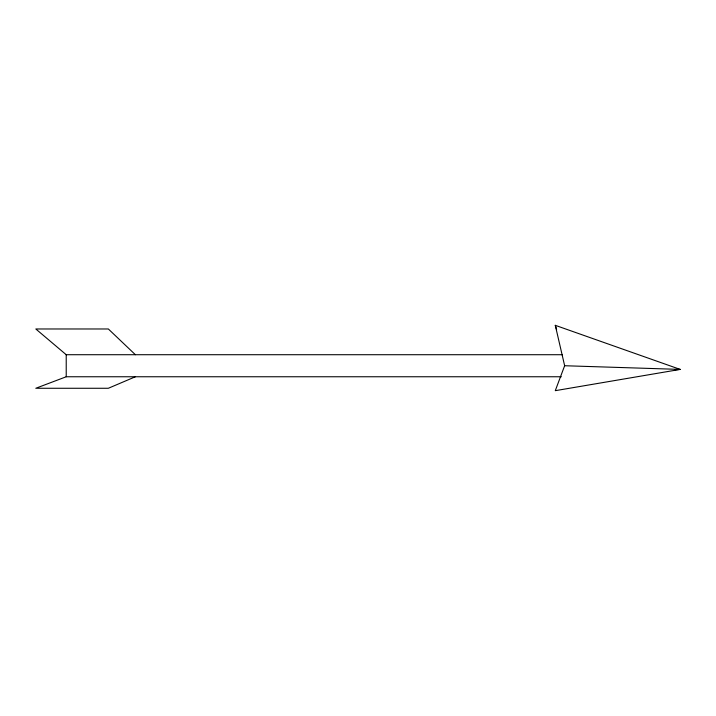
<?xml version="1.0" encoding="UTF-8"?>
<svg xmlns="http://www.w3.org/2000/svg" width="716" height="716" viewBox="0 0 716 716"><rect width="100%" height="100%" fill="white"/><g stroke="black" fill="none" stroke-linecap="round" stroke-linejoin="round"><path stroke-width="1.07" d="M564.647 365.733L555.285 390.676L680.2 369.411L555.285 325.324L564.647 365.733L680.2 369.411L674.642 369.76M135.387 376.759L108.34 388.269L35.8 388.269L66.221 376.759L561.299 376.759M135.387 354.715L108.34 328.975L35.8 328.975L66.221 354.715L562.409 354.715M555.285 325.324L556.627 329.521M66.221 354.715L66.221 376.759"/></g></svg>
